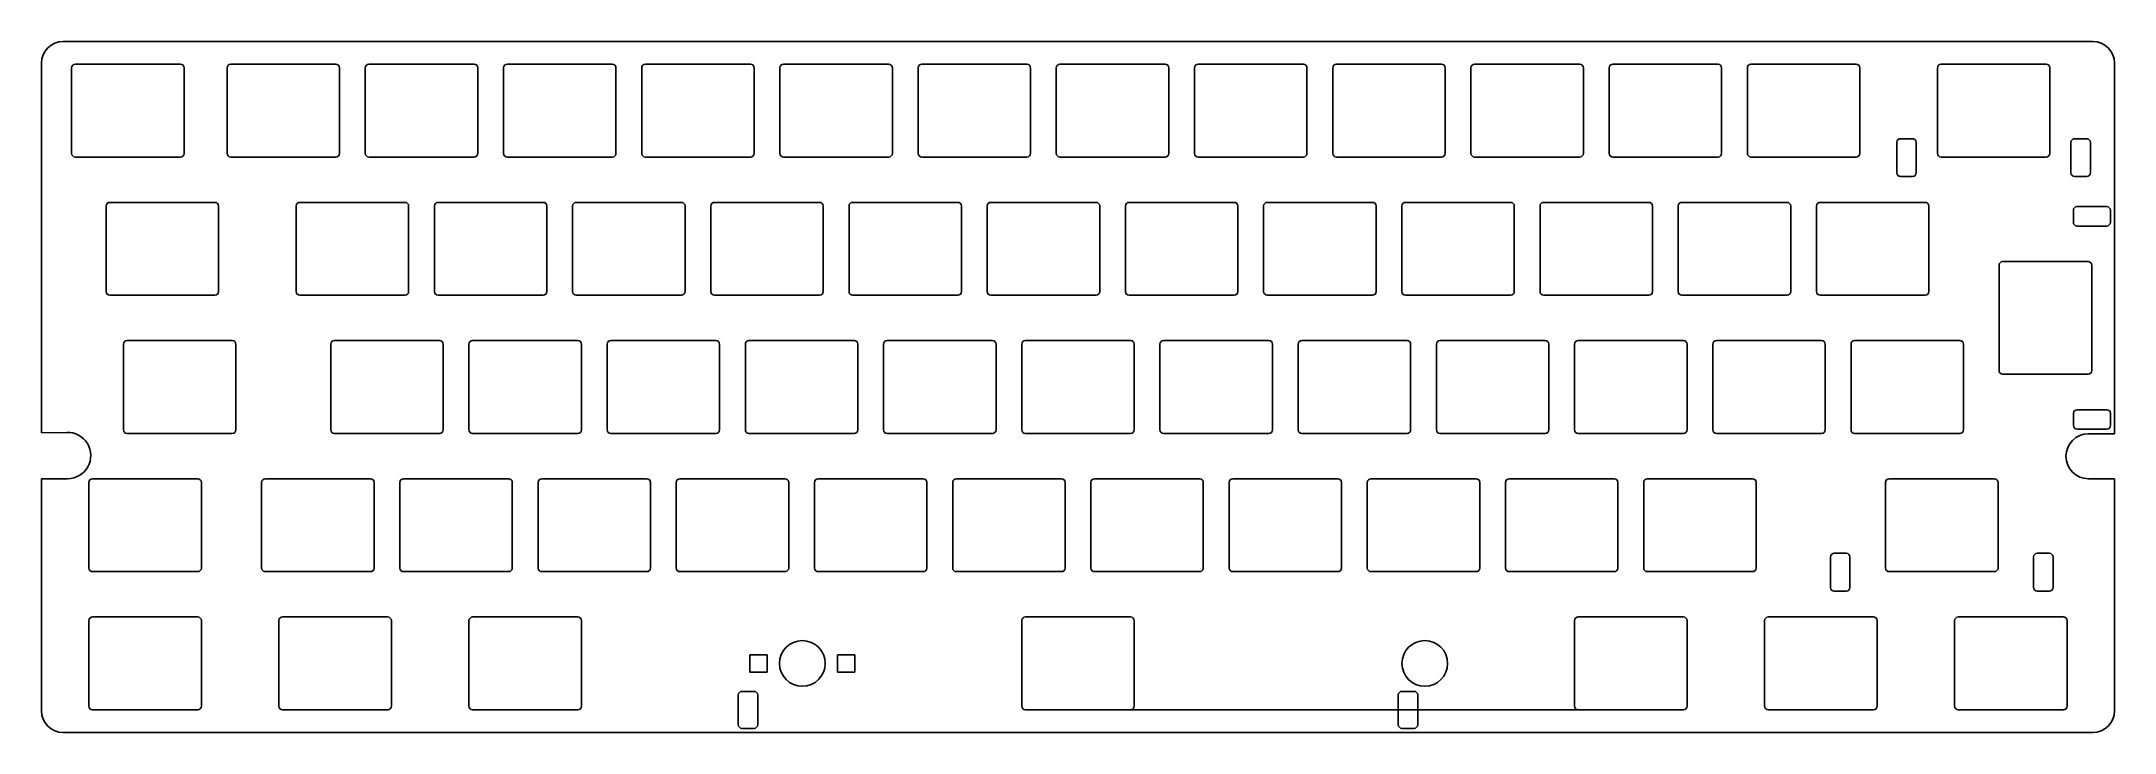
# Model space of a CAD drawing. Header units: centimetres. Extents: x 0 to 28.6, y -9.5 to 0.
import ezdxf

# ---------------------------------------------------------------- set-up
doc = ezdxf.new("R2010")
doc.units = ezdxf.units.CM
doc.header["$MEASUREMENT"] = 0
doc.layers.add('plate-20201117-040118 v20_0', color=7, linetype='Continuous')

msp = doc.modelspace()

# ---------------------------------------------------------------- linework, layer by layer
at = {"layer": 'plate-20201117-040118 v20_0'}
for p, q in [((0.3, 0), (28.275, 0)), ((0, -0.3), (0, -5.393521)), ((0.415625, -0.3625), (0.415625, -1.5425)), ((0.465625, -0.3125), (1.915625, -0.3125)), ((1.965625, -0.3625), (1.965625, -1.5425)), ((2.55875, -0.3625), (2.55875, -1.5425)), ((2.60875, -0.3125), (4.05875, -0.3125)), ((4.10875, -0.3625), (4.10875, -1.5425)), ((4.46375, -0.3625), (4.46375, -1.5425)), ((4.51375, -0.3125), (5.96375, -0.3125)), ((6.01375, -0.3625), (6.01375, -1.5425)), ((6.36875, -0.3625), (6.36875, -1.5425)), ((6.41875, -0.3125), (7.86875, -0.3125)), ((7.91875, -0.3625), (7.91875, -1.5425)), ((8.27375, -0.3625), (8.27375, -1.5425)), ((8.32375, -0.3125), (9.77375, -0.3125)), ((9.82375, -0.3625), (9.82375, -1.5425)), ((10.17875, -0.3625), (10.17875, -1.5425)), ((10.22875, -0.3125), (11.67875, -0.3125)), ((11.72875, -0.3625), (11.72875, -1.5425)), ((12.08375, -0.3625), (12.08375, -1.5425)), ((12.13375, -0.3125), (13.58375, -0.3125)), ((13.63375, -0.3625), (13.63375, -1.5425)), ((13.98875, -0.3625), (13.98875, -1.5425)), ((14.03875, -0.3125), (15.48875, -0.3125)), ((15.53875, -0.3625), (15.53875, -1.5425)), ((15.89375, -0.3625), (15.89375, -1.5425)), ((15.94375, -0.3125), (17.39375, -0.3125)), ((17.44375, -0.3625), (17.44375, -1.5425)), ((17.79875, -0.3625), (17.79875, -1.5425)), ((17.84875, -0.3125), (19.29875, -0.3125)), ((19.34875, -0.3625), (19.34875, -1.5425)), ((19.70375, -0.3625), (19.70375, -1.5425)), ((19.75375, -0.3125), (21.20375, -0.3125)), ((21.25375, -0.3625), (21.25375, -1.5425)), ((21.60875, -0.3625), (21.60875, -1.5425)), ((21.65875, -0.3125), (23.10875, -0.3125)), ((23.15875, -0.3625), (23.15875, -1.5425)), ((23.51375, -0.3625), (23.51375, -1.5425)), ((23.56375, -0.3125), (25.01375, -0.3125)), ((25.06375, -0.3625), (25.06375, -1.5425)), ((26.133125, -0.3625), (26.133125, -1.5425)), ((26.183125, -0.3125), (27.633125, -0.3125)), ((27.683125, -0.3625), (27.683125, -1.5425)), ((28.575, -5.4075), (28.575, -0.3)), ((25.574625, -1.39), (25.574625, -1.811)), ((25.624625, -1.34), (25.791625, -1.34)), ((25.841625, -1.39), (25.841625, -1.811)), ((27.974625, -1.39), (27.974625, -1.811)), ((28.024625, -1.34), (28.191625, -1.34)), ((28.241625, -1.39), (28.241625, -1.811)), ((0.465625, -1.5925), (1.915625, -1.5925)), ((2.60875, -1.5925), (4.05875, -1.5925)), ((4.51375, -1.5925), (5.96375, -1.5925)), ((6.41875, -1.5925), (7.86875, -1.5925)), ((8.32375, -1.5925), (9.77375, -1.5925)), ((10.22875, -1.5925), (11.67875, -1.5925)), ((12.13375, -1.5925), (13.58375, -1.5925)), ((14.03875, -1.5925), (15.48875, -1.5925)), ((15.94375, -1.5925), (17.39375, -1.5925)), ((17.84875, -1.5925), (19.29875, -1.5925)), ((19.75375, -1.5925), (21.20375, -1.5925)), ((21.65875, -1.5925), (23.10875, -1.5925)), ((23.56375, -1.5925), (25.01375, -1.5925)), ((26.183125, -1.5925), (27.633125, -1.5925)), ((25.624625, -1.861), (25.791625, -1.861)), ((28.024625, -1.861), (28.191625, -1.861)), ((0.891875, -2.2675), (0.891875, -3.4475)), ((0.941875, -2.2175), (2.391875, -2.2175)), ((2.441875, -2.2675), (2.441875, -3.4475)), ((3.51125, -2.2675), (3.51125, -3.4475)), ((3.56125, -2.2175), (5.01125, -2.2175)), ((5.06125, -2.2675), (5.06125, -3.4475)), ((5.41625, -2.2675), (5.41625, -3.4475)), ((5.46625, -2.2175), (6.91625, -2.2175)), ((6.96625, -2.2675), (6.96625, -3.4475)), ((7.32125, -2.2675), (7.32125, -3.4475)), ((7.37125, -2.2175), (8.82125, -2.2175)), ((8.87125, -2.2675), (8.87125, -3.4475)), ((9.22625, -2.2675), (9.22625, -3.4475)), ((9.27625, -2.2175), (10.72625, -2.2175)), ((10.77625, -2.2675), (10.77625, -3.4475)), ((11.13125, -2.2675), (11.13125, -3.4475)), ((11.18125, -2.2175), (12.63125, -2.2175)), ((12.68125, -2.2675), (12.68125, -3.4475)), ((13.03625, -2.2675), (13.03625, -3.4475)), ((13.08625, -2.2175), (14.53625, -2.2175)), ((14.58625, -2.2675), (14.58625, -3.4475)), ((14.94125, -2.2675), (14.94125, -3.4475)), ((14.99125, -2.2175), (16.44125, -2.2175)), ((16.49125, -2.2675), (16.49125, -3.4475)), ((16.84625, -2.2675), (16.84625, -3.4475)), ((16.89625, -2.2175), (18.34625, -2.2175)), ((18.39625, -2.2675), (18.39625, -3.4475)), ((18.75125, -2.2675), (18.75125, -3.4475)), ((18.80125, -2.2175), (20.25125, -2.2175)), ((20.30125, -2.2675), (20.30125, -3.4475)), ((20.65625, -2.2675), (20.65625, -3.4475)), ((20.70625, -2.2175), (22.15625, -2.2175)), ((22.20625, -2.2675), (22.20625, -3.4475)), ((22.56125, -2.2675), (22.56125, -3.4475)), ((22.61125, -2.2175), (24.06125, -2.2175)), ((24.11125, -2.2675), (24.11125, -3.4475)), ((24.46625, -2.2675), (24.46625, -3.4475)), ((24.51625, -2.2175), (25.96625, -2.2175)), ((26.01625, -2.2675), (26.01625, -3.4475)), ((28.4675, -2.2765), (28.0575, -2.2765)), ((28.0075, -2.3265), (28.0075, -2.4935)), ((28.4675, -2.5435), (28.0575, -2.5435)), ((28.5175, -2.3265), (28.5175, -2.4935)), ((26.9825, -3.085), (26.9825, -4.535)), ((28.2125, -3.035), (27.0325, -3.035)), ((28.2625, -3.085), (28.2625, -4.535)), ((0.941875, -3.4975), (2.391875, -3.4975)), ((3.56125, -3.4975), (5.01125, -3.4975)), ((5.46625, -3.4975), (6.91625, -3.4975)), ((7.37125, -3.4975), (8.82125, -3.4975)), ((9.27625, -3.4975), (10.72625, -3.4975)), ((11.18125, -3.4975), (12.63125, -3.4975)), ((13.08625, -3.4975), (14.53625, -3.4975)), ((14.99125, -3.4975), (16.44125, -3.4975)), ((16.89625, -3.4975), (18.34625, -3.4975)), ((18.80125, -3.4975), (20.25125, -3.4975)), ((20.70625, -3.4975), (22.15625, -3.4975)), ((22.61125, -3.4975), (24.06125, -3.4975)), ((24.51625, -3.4975), (25.96625, -3.4975)), ((1.13, -4.1725), (1.13, -5.3525)), ((1.18, -4.1225), (2.63, -4.1225)), ((2.68, -4.1725), (2.68, -5.3525)), ((3.9875, -4.1725), (3.9875, -5.3525)), ((4.0375, -4.1225), (5.4875, -4.1225)), ((5.5375, -4.1725), (5.5375, -5.3525)), ((5.8925, -4.1725), (5.8925, -5.3525)), ((5.9425, -4.1225), (7.3925, -4.1225)), ((7.4425, -4.1725), (7.4425, -5.3525)), ((7.7975, -4.1725), (7.7975, -5.3525)), ((7.8475, -4.1225), (9.2975, -4.1225)), ((9.3475, -4.1725), (9.3475, -5.3525)), ((9.7025, -4.1725), (9.7025, -5.3525)), ((9.7525, -4.1225), (11.2025, -4.1225)), ((11.2525, -4.1725), (11.2525, -5.3525)), ((11.6075, -4.1725), (11.6075, -5.3525)), ((11.6575, -4.1225), (13.1075, -4.1225)), ((13.1575, -4.1725), (13.1575, -5.3525)), ((13.5125, -4.1725), (13.5125, -5.3525)), ((13.5625, -4.1225), (15.0125, -4.1225)), ((15.0625, -4.1725), (15.0625, -5.3525)), ((15.4175, -4.1725), (15.4175, -5.3525)), ((15.4675, -4.1225), (16.9175, -4.1225)), ((16.9675, -4.1725), (16.9675, -5.3525)), ((17.3225, -4.1725), (17.3225, -5.3525)), ((17.3725, -4.1225), (18.8225, -4.1225)), ((18.8725, -4.1725), (18.8725, -5.3525)), ((19.2275, -4.1725), (19.2275, -5.3525)), ((19.2775, -4.1225), (20.7275, -4.1225)), ((20.7775, -4.1725), (20.7775, -5.3525)), ((21.1325, -4.1725), (21.1325, -5.3525)), ((21.1825, -4.1225), (22.6325, -4.1225)), ((22.6825, -4.1725), (22.6825, -5.3525)), ((23.0375, -4.1725), (23.0375, -5.3525)), ((23.0875, -4.1225), (24.5375, -4.1225)), ((24.5875, -4.1725), (24.5875, -5.3525)), ((24.9425, -4.1725), (24.9425, -5.3525)), ((24.9925, -4.1225), (26.4425, -4.1225)), ((26.4925, -4.1725), (26.4925, -5.3525)), ((28.2125, -4.585), (27.0325, -4.585)), ((28.0095, -5.1265), (28.0095, -5.2935)), ((28.4695, -5.0765), (28.0595, -5.0765)), ((28.5195, -5.1265), (28.5195, -5.2935)), ((0.36, -5.3875), (0, -5.393521)), ((1.18, -5.4025), (2.63, -5.4025)), ((4.0375, -5.4025), (5.4875, -5.4025)), ((5.9425, -5.4025), (7.3925, -5.4025)), ((7.8475, -5.4025), (9.2975, -5.4025)), ((9.7525, -5.4025), (11.2025, -5.4025)), ((11.6575, -5.4025), (13.1075, -5.4025)), ((13.5625, -5.4025), (15.0125, -5.4025)), ((15.4675, -5.4025), (16.9175, -5.4025)), ((17.3725, -5.4025), (18.8225, -5.4025)), ((19.2775, -5.4025), (20.7275, -5.4025)), ((21.1825, -5.4025), (22.6325, -5.4025)), ((23.0875, -5.4025), (24.5375, -5.4025)), ((24.9925, -5.4025), (26.4425, -5.4025)), ((28.4695, -5.3435), (28.0595, -5.3435)), ((28.215, -5.4075), (28.575, -5.4075)), ((0, -6.0275), (0, -9.225)), ((0, -6.0275), (0.36, -6.0275)), ((0.65375, -6.0775), (0.65375, -7.2575)), ((0.70375, -6.0275), (2.15375, -6.0275)), ((2.20375, -6.0775), (2.20375, -7.2575)), ((3.035, -6.0775), (3.035, -7.2575)), ((3.085, -6.0275), (4.535, -6.0275)), ((4.585, -6.0775), (4.585, -7.2575)), ((4.94, -6.0775), (4.94, -7.2575)), ((4.99, -6.0275), (6.44, -6.0275)), ((6.49, -6.0775), (6.49, -7.2575)), ((6.845, -6.0775), (6.845, -7.2575)), ((6.895, -6.0275), (8.345, -6.0275)), ((8.395, -6.0775), (8.395, -7.2575)), ((8.75, -6.0775), (8.75, -7.2575)), ((8.8, -6.0275), (10.25, -6.0275)), ((10.3, -6.0775), (10.3, -7.2575)), ((10.655, -6.0775), (10.655, -7.2575)), ((10.705, -6.0275), (12.155, -6.0275)), ((12.205, -6.0775), (12.205, -7.2575)), ((12.56, -6.0775), (12.56, -7.2575)), ((12.61, -6.0275), (14.06, -6.0275)), ((14.11, -6.0775), (14.11, -7.2575)), ((14.465, -6.0775), (14.465, -7.2575)), ((14.515, -6.0275), (15.965, -6.0275)), ((16.015, -6.0775), (16.015, -7.2575)), ((16.37, -6.0775), (16.37, -7.2575)), ((16.42, -6.0275), (17.87, -6.0275)), ((17.92, -6.0775), (17.92, -7.2575)), ((18.275, -6.0775), (18.275, -7.2575)), ((18.325, -6.0275), (19.775, -6.0275)), ((19.825, -6.0775), (19.825, -7.2575)), ((20.18, -6.0775), (20.18, -7.2575)), ((20.23, -6.0275), (21.68, -6.0275)), ((21.73, -6.0775), (21.73, -7.2575)), ((22.085, -6.0775), (22.085, -7.2575)), ((22.135, -6.0275), (23.585, -6.0275)), ((23.635, -6.0775), (23.635, -7.2575)), ((25.41875, -6.0775), (25.41875, -7.2575)), ((25.46875, -6.0275), (26.91875, -6.0275)), ((26.96875, -6.0775), (26.96875, -7.2575)), ((28.575, -6.0275), (28.215, -6.0275)), ((28.575, -9.225), (28.575, -6.0275)), ((24.66025, -7.105), (24.66025, -7.526)), ((24.71025, -7.055), (24.87725, -7.055)), ((24.92725, -7.105), (24.92725, -7.526)), ((27.46025, -7.105), (27.46025, -7.526)), ((27.51025, -7.055), (27.67725, -7.055)), ((27.72725, -7.105), (27.72725, -7.526)), ((0.70375, -7.3075), (2.15375, -7.3075)), ((3.085, -7.3075), (4.535, -7.3075)), ((4.99, -7.3075), (6.44, -7.3075)), ((6.895, -7.3075), (8.345, -7.3075)), ((8.8, -7.3075), (10.25, -7.3075)), ((10.705, -7.3075), (12.155, -7.3075)), ((12.61, -7.3075), (14.06, -7.3075)), ((14.515, -7.3075), (15.965, -7.3075)), ((16.42, -7.3075), (17.87, -7.3075)), ((18.325, -7.3075), (19.775, -7.3075)), ((20.23, -7.3075), (21.68, -7.3075)), ((22.135, -7.3075), (23.585, -7.3075)), ((25.46875, -7.3075), (26.91875, -7.3075)), ((24.71025, -7.576), (24.87725, -7.576)), ((27.51025, -7.576), (27.67725, -7.576)), ((0.65375, -7.9825), (0.65375, -9.1625)), ((0.70375, -7.9325), (2.15375, -7.9325)), ((2.20375, -7.9825), (2.20375, -9.1625)), ((3.273125, -7.9825), (3.273125, -9.1625)), ((3.323125, -7.9325), (4.773125, -7.9325)), ((4.823125, -7.9825), (4.823125, -9.1625)), ((5.8925, -7.9825), (5.8925, -9.1625)), ((5.9425, -7.9325), (7.3925, -7.9325)), ((7.4425, -7.9825), (7.4425, -9.1625)), ((13.5125, -7.9825), (13.5125, -9.1625)), ((13.5625, -7.9325), (15.0125, -7.9325)), ((15.0625, -7.9825), (15.0625, -9.1625)), ((21.1325, -7.9825), (21.1325, -9.1625)), ((21.1825, -7.9325), (22.6325, -7.9325)), ((22.6825, -7.9825), (22.6825, -9.1625)), ((23.751875, -7.9825), (23.751875, -9.1625)), ((23.801875, -7.9325), (25.251875, -7.9325)), ((25.301875, -7.9825), (25.301875, -9.1625)), ((26.37125, -7.9825), (26.37125, -9.1625)), ((26.42125, -7.9325), (27.87125, -7.9325)), ((27.92125, -7.9825), (27.92125, -9.1625)), ((9.762507, -8.4525), (10.002507, -8.4525)), ((9.762507, -8.6925), (9.762507, -8.4525)), ((10.002507, -8.4525), (10.002507, -8.6925)), ((10.972507, -8.6925), (10.972507, -8.4525)), ((10.972507, -8.4525), (11.212507, -8.4525)), ((11.212507, -8.4525), (11.212507, -8.6925)), ((10.002507, -8.6925), (9.762507, -8.6925)), ((11.212507, -8.6925), (10.972507, -8.6925)), ((9.6055, -9.0075), (9.6055, -9.4175)), ((9.6555, -8.9575), (9.8225, -8.9575)), ((9.8725, -9.0075), (9.8725, -9.4175)), ((18.7025, -9.0075), (18.7025, -9.4175)), ((18.7525, -8.9575), (18.9195, -8.9575)), ((18.9695, -9.0075), (18.9695, -9.4175)), ((0.70375, -9.2125), (2.15375, -9.2125)), ((3.323125, -9.2125), (4.773125, -9.2125)), ((5.9425, -9.2125), (7.3925, -9.2125)), ((13.5625, -9.2125), (15.0125, -9.2125)), ((14.836777, -9.2125), (21.5, -9.2125)), ((21.1825, -9.2125), (22.6325, -9.2125)), ((23.801875, -9.2125), (25.251875, -9.2125)), ((26.42125, -9.2125), (27.87125, -9.2125)), ((0.3, -9.525), (28.275, -9.525)), ((9.6555, -9.4675), (9.8225, -9.4675)), ((18.7525, -9.4675), (18.9195, -9.4675))]:
    msp.add_line(p, q, dxfattribs=at)
for centre in [(10.487507, -8.5725), (19.067491, -8.572453)]:
    msp.add_circle(centre, 0.315, dxfattribs=at)
for centre, radius, start, end in [((0.3, -0.3), 0.3, 90, 180), ((28.275, -0.3), 0.3, 0, 90), ((0.465625, -0.3625), 0.05, 90, 180), ((1.915625, -0.3625), 0.05, 0, 90), ((2.60875, -0.3625), 0.05, 90, 180), ((4.05875, -0.3625), 0.05, 0, 90), ((4.51375, -0.3625), 0.05, 90, 180), ((5.96375, -0.3625), 0.05, 0, 90), ((6.41875, -0.3625), 0.05, 90, 180), ((7.86875, -0.3625), 0.05, 0, 90), ((8.32375, -0.3625), 0.05, 90, 180), ((9.77375, -0.3625), 0.05, 0, 90), ((10.22875, -0.3625), 0.05, 90, 180), ((11.67875, -0.3625), 0.05, 0, 90), ((12.13375, -0.3625), 0.05, 90, 180), ((13.58375, -0.3625), 0.05, 0, 90), ((14.03875, -0.3625), 0.05, 90, 180), ((15.48875, -0.3625), 0.05, 0, 90), ((15.94375, -0.3625), 0.05, 90, 180), ((17.39375, -0.3625), 0.05, 0, 90), ((17.84875, -0.3625), 0.05, 90, 180), ((19.29875, -0.3625), 0.05, 0, 90), ((19.75375, -0.3625), 0.05, 90, 180), ((21.20375, -0.3625), 0.05, 0, 90), ((21.65875, -0.3625), 0.05, 90, 180), ((23.10875, -0.3625), 0.05, 0, 90), ((23.56375, -0.3625), 0.05, 90, 180), ((25.01375, -0.3625), 0.05, 0, 90), ((26.183125, -0.3625), 0.05, 90, 180), ((27.633125, -0.3625), 0.05, 0, 90), ((25.624625, -1.39), 0.05, 90, 180), ((25.791625, -1.39), 0.05, 0, 90), ((28.024625, -1.39), 0.05, 90, 180), ((28.191625, -1.39), 0.05, 0, 90), ((0.465625, -1.5425), 0.05, 180, 270), ((1.915625, -1.5425), 0.05, 270, 0), ((2.60875, -1.5425), 0.05, 180, 270), ((4.05875, -1.5425), 0.05, 270, 0), ((4.51375, -1.5425), 0.05, 180, 270), ((5.96375, -1.5425), 0.05, 270, 0), ((6.41875, -1.5425), 0.05, 180, 270), ((7.86875, -1.5425), 0.05, 270, 0), ((8.32375, -1.5425), 0.05, 180, 270), ((9.77375, -1.5425), 0.05, 270, 0), ((10.22875, -1.5425), 0.05, 180, 270), ((11.67875, -1.5425), 0.05, 270, 0), ((12.13375, -1.5425), 0.05, 180, 270), ((13.58375, -1.5425), 0.05, 270, 0), ((14.03875, -1.5425), 0.05, 180, 270), ((15.48875, -1.5425), 0.05, 270, 0), ((15.94375, -1.5425), 0.05, 180, 270), ((17.39375, -1.5425), 0.05, 270, 0), ((17.84875, -1.5425), 0.05, 180, 270), ((19.29875, -1.5425), 0.05, 270, 0), ((19.75375, -1.5425), 0.05, 180, 270), ((21.20375, -1.5425), 0.05, 270, 0), ((21.65875, -1.5425), 0.05, 180, 270), ((23.10875, -1.5425), 0.05, 270, 0), ((23.56375, -1.5425), 0.05, 180, 270), ((25.01375, -1.5425), 0.05, 270, 0), ((26.183125, -1.5425), 0.05, 180, 270), ((27.633125, -1.5425), 0.05, 270, 0), ((25.624625, -1.811), 0.05, 180, 270), ((25.791625, -1.811), 0.05, 270, 0), ((28.024625, -1.811), 0.05, 180, 270), ((28.191625, -1.811), 0.05, 270, 0), ((0.941875, -2.2675), 0.05, 90, 180), ((2.391875, -2.2675), 0.05, 0, 90), ((3.56125, -2.2675), 0.05, 90, 180), ((5.01125, -2.2675), 0.05, 0, 90), ((5.46625, -2.2675), 0.05, 90, 180), ((6.91625, -2.2675), 0.05, 0, 90), ((7.37125, -2.2675), 0.05, 90, 180), ((8.82125, -2.2675), 0.05, 0, 90), ((9.27625, -2.2675), 0.05, 90, 180), ((10.72625, -2.2675), 0.05, 0, 90), ((11.18125, -2.2675), 0.05, 90, 180), ((12.63125, -2.2675), 0.05, 0, 90), ((13.08625, -2.2675), 0.05, 90, 180), ((14.53625, -2.2675), 0.05, 0, 90), ((14.99125, -2.2675), 0.05, 90, 180), ((16.44125, -2.2675), 0.05, 0, 90), ((16.89625, -2.2675), 0.05, 90, 180), ((18.34625, -2.2675), 0.05, 0, 90), ((18.80125, -2.2675), 0.05, 90, 180), ((20.25125, -2.2675), 0.05, 0, 90), ((20.70625, -2.2675), 0.05, 90, 180), ((22.15625, -2.2675), 0.05, 0, 90), ((22.61125, -2.2675), 0.05, 90, 180), ((24.06125, -2.2675), 0.05, 0, 90), ((24.51625, -2.2675), 0.05, 90, 180), ((25.96625, -2.2675), 0.05, 0, 90), ((28.0575, -2.3265), 0.05, 90, 180), ((28.4675, -2.3265), 0.05, 0, 90), ((28.0575, -2.4935), 0.05, 180, 270), ((28.4675, -2.4935), 0.05, 270, 0), ((27.0325, -3.085), 0.05, 90, 180), ((28.2125, -3.085), 0.05, 0, 90), ((0.941875, -3.4475), 0.05, 180, 270), ((2.391875, -3.4475), 0.05, 270, 0), ((3.56125, -3.4475), 0.05, 180, 270), ((5.01125, -3.4475), 0.05, 270, 0), ((5.46625, -3.4475), 0.05, 180, 270), ((6.91625, -3.4475), 0.05, 270, 0), ((7.37125, -3.4475), 0.05, 180, 270), ((8.82125, -3.4475), 0.05, 270, 0), ((9.27625, -3.4475), 0.05, 180, 270), ((10.72625, -3.4475), 0.05, 270, 0), ((11.18125, -3.4475), 0.05, 180, 270), ((12.63125, -3.4475), 0.05, 270, 0), ((13.08625, -3.4475), 0.05, 180, 270), ((14.53625, -3.4475), 0.05, 270, 0), ((14.99125, -3.4475), 0.05, 180, 270), ((16.44125, -3.4475), 0.05, 270, 0), ((16.89625, -3.4475), 0.05, 180, 270), ((18.34625, -3.4475), 0.05, 270, 0), ((18.80125, -3.4475), 0.05, 180, 270), ((20.25125, -3.4475), 0.05, 270, 0), ((20.70625, -3.4475), 0.05, 180, 270), ((22.15625, -3.4475), 0.05, 270, 0), ((22.61125, -3.4475), 0.05, 180, 270), ((24.06125, -3.4475), 0.05, 270, 0), ((24.51625, -3.4475), 0.05, 180, 270), ((25.96625, -3.4475), 0.05, 270, 0), ((1.18, -4.1725), 0.05, 90, 180), ((2.63, -4.1725), 0.05, 0, 90), ((4.0375, -4.1725), 0.05, 90, 180), ((5.4875, -4.1725), 0.05, 0, 90), ((5.9425, -4.1725), 0.05, 90, 180), ((7.3925, -4.1725), 0.05, 0, 90), ((7.8475, -4.1725), 0.05, 90, 180), ((9.2975, -4.1725), 0.05, 0, 90), ((9.7525, -4.1725), 0.05, 90, 180), ((11.2025, -4.1725), 0.05, 0, 90), ((11.6575, -4.1725), 0.05, 90, 180), ((13.1075, -4.1725), 0.05, 0, 90), ((13.5625, -4.1725), 0.05, 90, 180), ((15.0125, -4.1725), 0.05, 0, 90), ((15.4675, -4.1725), 0.05, 90, 180), ((16.9175, -4.1725), 0.05, 0, 90), ((17.3725, -4.1725), 0.05, 90, 180), ((18.8225, -4.1725), 0.05, 0, 90), ((19.2775, -4.1725), 0.05, 90, 180), ((20.7275, -4.1725), 0.05, 0, 90), ((21.1825, -4.1725), 0.05, 90, 180), ((22.6325, -4.1725), 0.05, 0, 90), ((23.0875, -4.1725), 0.05, 90, 180), ((24.5375, -4.1725), 0.05, 0, 90), ((24.9925, -4.1725), 0.05, 90, 180), ((26.4425, -4.1725), 0.05, 0, 90), ((27.0325, -4.535), 0.05, 180, 270), ((28.2125, -4.535), 0.05, 270, 0), ((28.0595, -5.1265), 0.05, 90, 180), ((28.4695, -5.1265), 0.05, 0, 90), ((0.36, -5.7075), 0.32, 270, 91.9162631), ((1.18, -5.3525), 0.05, 180, 270), ((2.63, -5.3525), 0.05, 270, 0), ((4.0375, -5.3525), 0.05, 180, 270), ((5.4875, -5.3525), 0.05, 270, 0), ((5.9425, -5.3525), 0.05, 180, 270), ((7.3925, -5.3525), 0.05, 270, 0), ((7.8475, -5.3525), 0.05, 180, 270), ((9.2975, -5.3525), 0.05, 270, 0), ((9.7525, -5.3525), 0.05, 180, 270), ((11.2025, -5.3525), 0.05, 270, 0), ((11.6575, -5.3525), 0.05, 180, 270), ((13.1075, -5.3525), 0.05, 270, 0), ((13.5625, -5.3525), 0.05, 180, 270), ((15.0125, -5.3525), 0.05, 270, 0), ((15.4675, -5.3525), 0.05, 180, 270), ((16.9175, -5.3525), 0.05, 270, 0), ((17.3725, -5.3525), 0.05, 180, 270), ((18.8225, -5.3525), 0.05, 270, 0), ((19.2775, -5.3525), 0.05, 180, 270), ((20.7275, -5.3525), 0.05, 270, 0), ((21.1825, -5.3525), 0.05, 180, 270), ((22.6325, -5.3525), 0.05, 270, 0), ((23.0875, -5.3525), 0.05, 180, 270), ((24.5375, -5.3525), 0.05, 270, 0), ((24.9925, -5.3525), 0.05, 180, 270), ((26.4425, -5.3525), 0.05, 270, 0), ((28.215, -5.7175), 0.31, 90, 270), ((28.0595, -5.2935), 0.05, 180, 270), ((28.4695, -5.2935), 0.05, 270, 0), ((0.70375, -6.0775), 0.05, 90, 180), ((2.15375, -6.0775), 0.05, 0, 90), ((3.085, -6.0775), 0.05, 90, 180), ((4.535, -6.0775), 0.05, 0, 90), ((4.99, -6.0775), 0.05, 90, 180), ((6.44, -6.0775), 0.05, 0, 90), ((6.895, -6.0775), 0.05, 90, 180), ((8.345, -6.0775), 0.05, 0, 90), ((8.8, -6.0775), 0.05, 90, 180), ((10.25, -6.0775), 0.05, 0, 90), ((10.705, -6.0775), 0.05, 90, 180), ((12.155, -6.0775), 0.05, 0, 90), ((12.61, -6.0775), 0.05, 90, 180), ((14.06, -6.0775), 0.05, 0, 90), ((14.515, -6.0775), 0.05, 90, 180), ((15.965, -6.0775), 0.05, 0, 90), ((16.42, -6.0775), 0.05, 90, 180), ((17.87, -6.0775), 0.05, 0, 90), ((18.325, -6.0775), 0.05, 90, 180), ((19.775, -6.0775), 0.05, 0, 90), ((20.23, -6.0775), 0.05, 90, 180), ((21.68, -6.0775), 0.05, 0, 90), ((22.135, -6.0775), 0.05, 90, 180), ((23.585, -6.0775), 0.05, 0, 90), ((25.46875, -6.0775), 0.05, 90, 180), ((26.91875, -6.0775), 0.05, 0, 90), ((24.71025, -7.105), 0.05, 90, 180), ((24.87725, -7.105), 0.05, 0, 90), ((27.51025, -7.105), 0.05, 90, 180), ((27.67725, -7.105), 0.05, 0, 90), ((0.70375, -7.2575), 0.05, 180, 270), ((2.15375, -7.2575), 0.05, 270, 0), ((3.085, -7.2575), 0.05, 180, 270), ((4.535, -7.2575), 0.05, 270, 0), ((4.99, -7.2575), 0.05, 180, 270), ((6.44, -7.2575), 0.05, 270, 0), ((6.895, -7.2575), 0.05, 180, 270), ((8.345, -7.2575), 0.05, 270, 0), ((8.8, -7.2575), 0.05, 180, 270), ((10.25, -7.2575), 0.05, 270, 0), ((10.705, -7.2575), 0.05, 180, 270), ((12.155, -7.2575), 0.05, 270, 0), ((12.61, -7.2575), 0.05, 180, 270), ((14.06, -7.2575), 0.05, 270, 0), ((14.515, -7.2575), 0.05, 180, 270), ((15.965, -7.2575), 0.05, 270, 0), ((16.42, -7.2575), 0.05, 180, 270), ((17.87, -7.2575), 0.05, 270, 0), ((18.325, -7.2575), 0.05, 180, 270), ((19.775, -7.2575), 0.05, 270, 0), ((20.23, -7.2575), 0.05, 180, 270), ((21.68, -7.2575), 0.05, 270, 0), ((22.135, -7.2575), 0.05, 180, 270), ((23.585, -7.2575), 0.05, 270, 0), ((25.46875, -7.2575), 0.05, 180, 270), ((26.91875, -7.2575), 0.05, 270, 0), ((24.71025, -7.526), 0.05, 180, 270), ((24.87725, -7.526), 0.05, 270, 0), ((27.51025, -7.526), 0.05, 180, 270), ((27.67725, -7.526), 0.05, 270, 0), ((0.70375, -7.9825), 0.05, 90, 180), ((2.15375, -7.9825), 0.05, 0, 90), ((3.323125, -7.9825), 0.05, 90, 180), ((4.773125, -7.9825), 0.05, 0, 90), ((5.9425, -7.9825), 0.05, 90, 180), ((7.3925, -7.9825), 0.05, 0, 90), ((13.5625, -7.9825), 0.05, 90, 180), ((15.0125, -7.9825), 0.05, 0, 90), ((21.1825, -7.9825), 0.05, 90, 180), ((22.6325, -7.9825), 0.05, 0, 90), ((23.801875, -7.9825), 0.05, 90, 180), ((25.251875, -7.9825), 0.05, 0, 90), ((26.42125, -7.9825), 0.05, 90, 180), ((27.87125, -7.9825), 0.05, 0, 90), ((9.6555, -9.0075), 0.05, 90, 180), ((9.8225, -9.0075), 0.05, 0, 90), ((18.7525, -9.0075), 0.05, 90, 180), ((18.9195, -9.0075), 0.05, 0, 90), ((0.3, -9.225), 0.3, 180, 270), ((0.70375, -9.1625), 0.05, 180, 270), ((2.15375, -9.1625), 0.05, 270, 0), ((3.323125, -9.1625), 0.05, 180, 270), ((4.773125, -9.1625), 0.05, 270, 0), ((5.9425, -9.1625), 0.05, 180, 270), ((7.3925, -9.1625), 0.05, 270, 0), ((9.6555, -9.4175), 0.05, 180, 270), ((9.8225, -9.4175), 0.05, 270, 0), ((13.5625, -9.1625), 0.05, 180, 270), ((15.0125, -9.1625), 0.05, 270, 0), ((18.7525, -9.4175), 0.05, 180, 270), ((18.9195, -9.4175), 0.05, 270, 0), ((21.1825, -9.1625), 0.05, 180, 270), ((22.6325, -9.1625), 0.05, 270, 0), ((23.801875, -9.1625), 0.05, 180, 270), ((25.251875, -9.1625), 0.05, 270, 0), ((26.42125, -9.1625), 0.05, 180, 270), ((27.87125, -9.1625), 0.05, 270, 0), ((28.275, -9.225), 0.3, 270, 0)]:
    msp.add_arc(centre, radius, start, end, dxfattribs=at)

doc.saveas('drawing.dxf')
